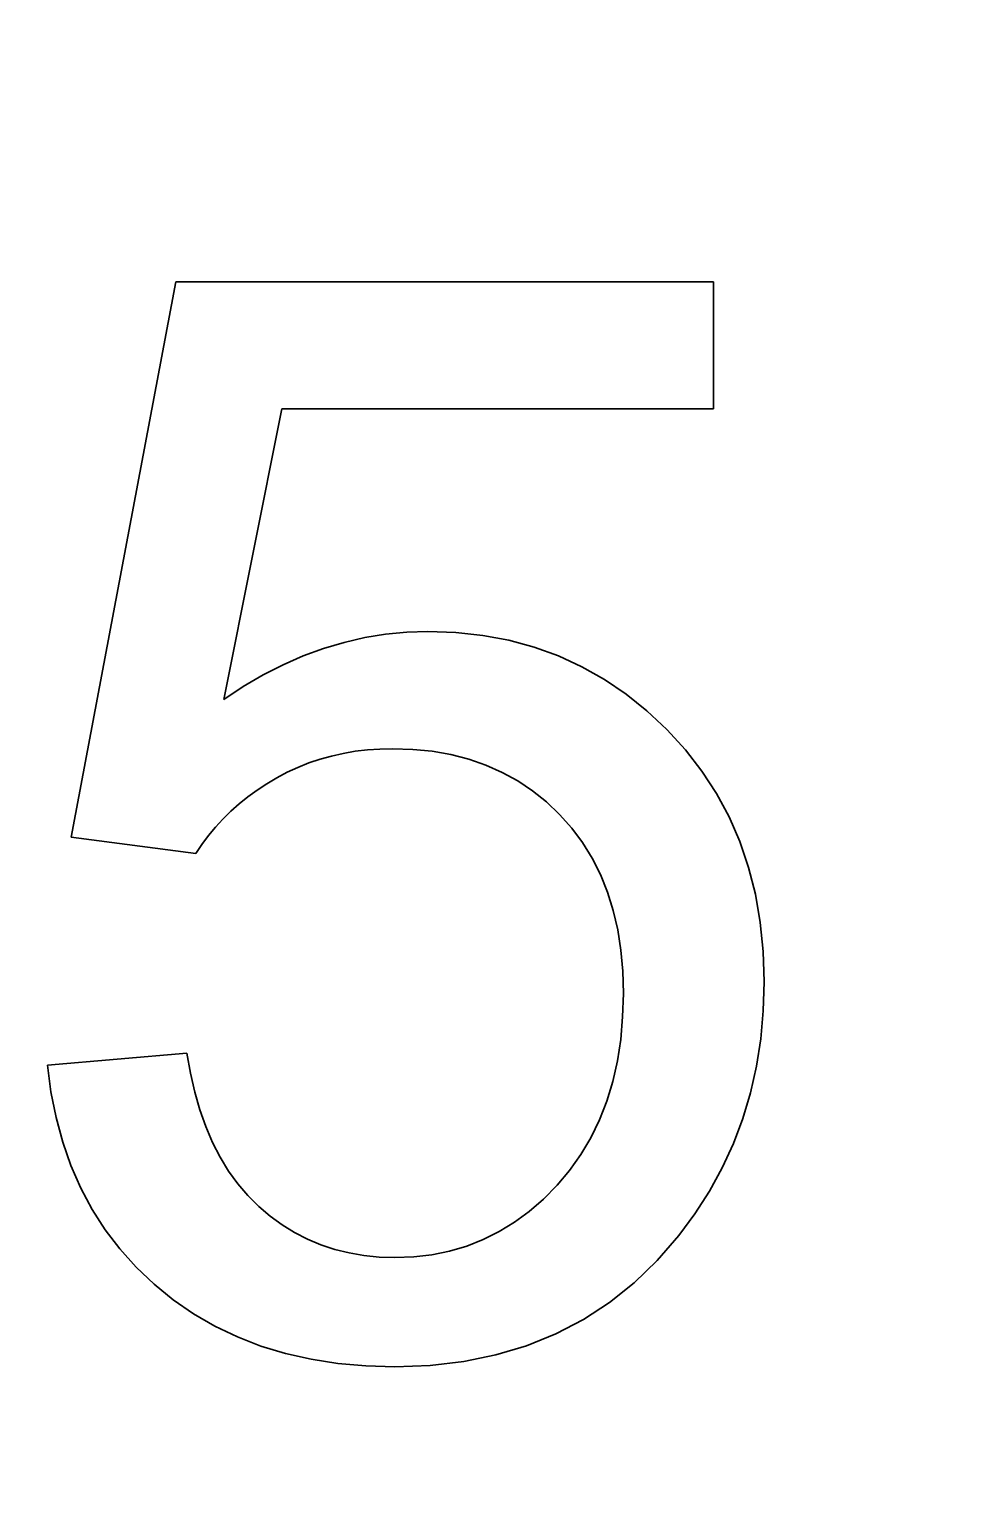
# Model space of a CAD drawing. Extents: x 23 to 417, y 3 to 294.
# Drawn here: x 150.433 to 151.413, y 108.459 to 109.985 of the extents above; entities that cross this region are included whole.
import ezdxf

# ---------------------------------------------------------------- set-up
doc = ezdxf.new("R2010")
doc.units = 0
doc.layers.get('0').update_dxf_attribs({"lineweight": 13})

msp = doc.modelspace()

# ---------------------------------------------------------------- linework, layer by layer
at = {"color": 7, "lineweight": 35, "ltscale": 0.014701}
msp.add_line((150.4762, 109.1442), (150.5851, 109.7221), dxfattribs=at)
at = {"color": 7, "lineweight": 35, "ltscale": 0.013986}
msp.add_line((150.5851, 109.7221), (151.1446, 109.7221), dxfattribs=at)
at = {"color": 7, "lineweight": 35, "ltscale": 0.0033}
msp.add_line((151.1446, 109.7221), (151.1446, 109.5901), dxfattribs=at)
at = {"color": 7, "lineweight": 35, "ltscale": 0.007709}
msp.add_line((150.6956, 109.5901), (150.635, 109.2877), dxfattribs=at)
at = {"color": 7, "lineweight": 35, "ltscale": 0.011223}
msp.add_line((151.1446, 109.5901), (150.6956, 109.5901), dxfattribs=at)
at = {"color": 7, "lineweight": 35, "ltscale": 0.000551303}
msp.add_line((150.8035, 109.3555), (150.8254, 109.3576), dxfattribs=at)
at = {"color": 7, "lineweight": 35, "ltscale": 0.000554169}
msp.add_line((150.8254, 109.3576), (150.8476, 109.3583), dxfattribs=at)
at = {"color": 7, "lineweight": 35, "ltscale": 0.000725716}
msp.add_line((150.8476, 109.3583), (150.8766, 109.3573), dxfattribs=at)
at = {"color": 7, "lineweight": 35, "ltscale": 0.000706237}
msp.add_line((150.8766, 109.3573), (150.9047, 109.3542), dxfattribs=at)
at = {"color": 7, "lineweight": 35, "ltscale": 0.000556979}
msp.add_line((150.7388, 109.3407), (150.7602, 109.347), dxfattribs=at)
at = {"color": 7, "lineweight": 35, "ltscale": 0.000552722}
msp.add_line((150.7602, 109.347), (150.7817, 109.352), dxfattribs=at)
at = {"color": 7, "lineweight": 35, "ltscale": 0.000551297}
msp.add_line((150.7817, 109.352), (150.8035, 109.3555), dxfattribs=at)
at = {"color": 7, "lineweight": 35, "ltscale": 0.000691084}
msp.add_line((150.9047, 109.3542), (150.9318, 109.3491), dxfattribs=at)
at = {"color": 7, "lineweight": 35, "ltscale": 0.000679973}
msp.add_line((150.9318, 109.3491), (150.9581, 109.342), dxfattribs=at)
at = {"color": 7, "lineweight": 35, "ltscale": 0.00067343}
msp.add_line((150.9581, 109.342), (150.9834, 109.3328), dxfattribs=at)
at = {"color": 7, "lineweight": 35, "ltscale": 0.0005719}
msp.add_line((150.6967, 109.3237), (150.7176, 109.3329), dxfattribs=at)
at = {"color": 7, "lineweight": 35, "ltscale": 0.000563538}
msp.add_line((150.7176, 109.3329), (150.7388, 109.3407), dxfattribs=at)
at = {"color": 7, "lineweight": 35, "ltscale": 0.00067145}
msp.add_line((150.9834, 109.3328), (151.0078, 109.3216), dxfattribs=at)
at = {"color": 7, "lineweight": 35, "ltscale": 0.000595308}
msp.add_line((150.6554, 109.3011), (150.6759, 109.3131), dxfattribs=at)
at = {"color": 7, "lineweight": 35, "ltscale": 0.000582584}
msp.add_line((150.6759, 109.3131), (150.6967, 109.3237), dxfattribs=at)
at = {"color": 7, "lineweight": 35, "ltscale": 0.000674393}
msp.add_line((151.0078, 109.3216), (151.0313, 109.3083), dxfattribs=at)
at = {"color": 7, "lineweight": 35, "ltscale": 0.000609501}
msp.add_line((150.635, 109.2877), (150.6554, 109.3011), dxfattribs=at)
at = {"color": 7, "lineweight": 35, "ltscale": 0.000681404}
msp.add_line((151.0313, 109.3083), (151.0538, 109.293), dxfattribs=at)
at = {"color": 7, "lineweight": 35, "ltscale": 0.000693828}
msp.add_line((151.0538, 109.293), (151.0755, 109.2756), dxfattribs=at)
at = {"color": 7, "lineweight": 35, "ltscale": 0.000709254}
msp.add_line((151.0755, 109.2756), (151.0962, 109.2563), dxfattribs=at)
at = {"color": 7, "lineweight": 35, "ltscale": 0.00071219}
msp.add_line((151.0962, 109.2563), (151.1155, 109.2353), dxfattribs=at)
at = {"color": 7, "lineweight": 35, "ltscale": 0.000319858}
msp.add_line((150.7846, 109.2351), (150.7718, 109.2336), dxfattribs=at)
at = {"color": 7, "lineweight": 35, "ltscale": 0.000324938}
msp.add_line((150.7975, 109.236), (150.7846, 109.2351), dxfattribs=at)
at = {"color": 7, "lineweight": 35, "ltscale": 0.000330534}
msp.add_line((150.8107, 109.2363), (150.7975, 109.236), dxfattribs=at)
at = {"color": 7, "lineweight": 35, "ltscale": 0.000527277}
msp.add_line((150.8318, 109.2356), (150.8107, 109.2363), dxfattribs=at)
at = {"color": 7, "lineweight": 35, "ltscale": 0.000508982}
msp.add_line((150.8521, 109.2336), (150.8318, 109.2356), dxfattribs=at)
at = {"color": 7, "lineweight": 35, "ltscale": 0.000701392}
msp.add_line((151.1155, 109.2353), (151.1327, 109.2131), dxfattribs=at)
at = {"color": 7, "lineweight": 35, "ltscale": 0.00030661}
msp.add_line((150.7237, 109.2215), (150.7123, 109.2169), dxfattribs=at)
at = {"color": 7, "lineweight": 35, "ltscale": 0.00030769}
msp.add_line((150.7353, 109.2254), (150.7237, 109.2215), dxfattribs=at)
at = {"color": 7, "lineweight": 35, "ltscale": 0.00030926}
msp.add_line((150.7472, 109.2287), (150.7353, 109.2254), dxfattribs=at)
at = {"color": 7, "lineweight": 35, "ltscale": 0.000311992}
msp.add_line((150.7594, 109.2315), (150.7472, 109.2287), dxfattribs=at)
at = {"color": 7, "lineweight": 35, "ltscale": 0.00031546}
msp.add_line((150.7718, 109.2336), (150.7594, 109.2315), dxfattribs=at)
at = {"color": 7, "lineweight": 35, "ltscale": 0.000493267}
msp.add_line((150.8715, 109.2302), (150.8521, 109.2336), dxfattribs=at)
at = {"color": 7, "lineweight": 35, "ltscale": 0.000480261}
msp.add_line((150.8901, 109.2254), (150.8715, 109.2302), dxfattribs=at)
at = {"color": 7, "lineweight": 35, "ltscale": 0.000470755}
msp.add_line((150.9079, 109.2192), (150.8901, 109.2254), dxfattribs=at)
at = {"color": 7, "lineweight": 35, "ltscale": 0.000463952}
msp.add_line((150.9249, 109.2117), (150.9079, 109.2192), dxfattribs=at)
at = {"color": 7, "lineweight": 35, "ltscale": 0.000305574}
msp.add_line((150.6903, 109.206), (150.6797, 109.1997), dxfattribs=at)
at = {"color": 7, "lineweight": 35, "ltscale": 0.000307803}
msp.add_line((150.7011, 109.2118), (150.6903, 109.206), dxfattribs=at)
at = {"color": 7, "lineweight": 35, "ltscale": 0.000306707}
msp.add_line((150.7123, 109.2169), (150.7011, 109.2118), dxfattribs=at)
at = {"color": 7, "lineweight": 35, "ltscale": 0.000460712}
msp.add_line((150.941, 109.2028), (150.9249, 109.2117), dxfattribs=at)
at = {"color": 7, "lineweight": 35, "ltscale": 0.00069618}
msp.add_line((151.1327, 109.2131), (151.1479, 109.1898), dxfattribs=at)
at = {"color": 7, "lineweight": 35, "ltscale": 0.00029622}
msp.add_line((150.6697, 109.1931), (150.6601, 109.1862), dxfattribs=at)
at = {"color": 7, "lineweight": 35, "ltscale": 0.00030083}
msp.add_line((150.6797, 109.1997), (150.6697, 109.1931), dxfattribs=at)
at = {"color": 7, "lineweight": 35, "ltscale": 0.000461034}
msp.add_line((150.9564, 109.1926), (150.941, 109.2028), dxfattribs=at)
at = {"color": 7, "lineweight": 35, "ltscale": 0.00046446}
msp.add_line((150.9709, 109.181), (150.9564, 109.1926), dxfattribs=at)
at = {"color": 7, "lineweight": 35, "ltscale": 0.000695187}
msp.add_line((151.1479, 109.1898), (151.161, 109.1653), dxfattribs=at)
at = {"color": 7, "lineweight": 35, "ltscale": 0.000289818}
msp.add_line((150.651, 109.1789), (150.6423, 109.1712), dxfattribs=at)
at = {"color": 7, "lineweight": 35, "ltscale": 0.00029265}
msp.add_line((150.6601, 109.1862), (150.651, 109.1789), dxfattribs=at)
at = {"color": 7, "lineweight": 35, "ltscale": 0.000471537}
msp.add_line((150.9845, 109.168), (150.9709, 109.181), dxfattribs=at)
at = {"color": 7, "lineweight": 35, "ltscale": 0.00028589}
msp.add_line((150.6341, 109.1631), (150.6263, 109.1547), dxfattribs=at)
at = {"color": 7, "lineweight": 35, "ltscale": 0.000287294}
msp.add_line((150.6423, 109.1712), (150.6341, 109.1631), dxfattribs=at)
at = {"color": 7, "lineweight": 35, "ltscale": 0.000473975}
msp.add_line((150.9972, 109.1538), (150.9845, 109.168), dxfattribs=at)
at = {"color": 7, "lineweight": 35, "ltscale": 0.000699628}
msp.add_line((151.161, 109.1653), (151.1722, 109.1396), dxfattribs=at)
at = {"color": 7, "lineweight": 35, "ltscale": 0.003269}
msp.add_line((150.6058, 109.1273), (150.4762, 109.1442), dxfattribs=at)
at = {"color": 7, "lineweight": 35, "ltscale": 0.000284891}
msp.add_line((150.619, 109.1459), (150.6122, 109.1368), dxfattribs=at)
at = {"color": 7, "lineweight": 35, "ltscale": 0.000285044}
msp.add_line((150.6263, 109.1547), (150.619, 109.1459), dxfattribs=at)
at = {"color": 7, "lineweight": 35, "ltscale": 0.000472483}
msp.add_line((151.0085, 109.1387), (150.9972, 109.1538), dxfattribs=at)
at = {"color": 7, "lineweight": 35, "ltscale": 0.000285744}
msp.add_line((150.6122, 109.1368), (150.6058, 109.1273), dxfattribs=at)
at = {"color": 7, "lineweight": 35, "ltscale": 0.000474495}
msp.add_line((151.0184, 109.1225), (151.0085, 109.1387), dxfattribs=at)
at = {"color": 7, "lineweight": 35, "ltscale": 0.000708227}
msp.add_line((151.1722, 109.1396), (151.1813, 109.1128), dxfattribs=at)
at = {"color": 7, "lineweight": 35, "ltscale": 0.000479814}
msp.add_line((151.027, 109.1054), (151.0184, 109.1225), dxfattribs=at)
at = {"color": 7, "lineweight": 35, "ltscale": 0.00072194}
msp.add_line((151.1813, 109.1128), (151.1884, 109.0848), dxfattribs=at)
at = {"color": 7, "lineweight": 35, "ltscale": 0.000489088}
msp.add_line((151.0343, 109.0872), (151.027, 109.1054), dxfattribs=at)
at = {"color": 7, "lineweight": 35, "ltscale": 0.000501407}
msp.add_line((151.0403, 109.0681), (151.0343, 109.0872), dxfattribs=at)
at = {"color": 7, "lineweight": 35, "ltscale": 0.000739886}
msp.add_line((151.1884, 109.0848), (151.1934, 109.0556), dxfattribs=at)
at = {"color": 7, "lineweight": 35, "ltscale": 0.000516774}
msp.add_line((151.045, 109.048), (151.0403, 109.0681), dxfattribs=at)
at = {"color": 7, "lineweight": 35, "ltscale": 0.000761985}
msp.add_line((151.1934, 109.0556), (151.1965, 109.0253), dxfattribs=at)
at = {"color": 7, "lineweight": 35, "ltscale": 0.000535186}
msp.add_line((151.0483, 109.0268), (151.045, 109.048), dxfattribs=at)
at = {"color": 7, "lineweight": 35, "ltscale": 0.000555547}
msp.add_line((151.0503, 109.0047), (151.0483, 109.0268), dxfattribs=at)
at = {"color": 7, "lineweight": 35, "ltscale": 0.000787753}
msp.add_line((151.1965, 109.0253), (151.1975, 108.9938), dxfattribs=at)
at = {"color": 7, "lineweight": 35, "ltscale": 0.00057875}
msp.add_line((151.0509, 108.9815), (151.0503, 109.0047), dxfattribs=at)
at = {"color": 7, "lineweight": 35, "ltscale": 0.000753622}
msp.add_line((151.1975, 108.9938), (151.1966, 108.9637), dxfattribs=at)
at = {"color": 7, "lineweight": 35, "ltscale": 0.000609644}
msp.add_line((151.0502, 108.9572), (151.0509, 108.9815), dxfattribs=at)
at = {"color": 7, "lineweight": 35, "ltscale": 0.000735485}
msp.add_line((151.1966, 108.9637), (151.1939, 108.9344), dxfattribs=at)
at = {"color": 7, "lineweight": 35, "ltscale": 0.000587082}
msp.add_line((151.0482, 108.9338), (151.0502, 108.9572), dxfattribs=at)
at = {"color": 7, "lineweight": 35, "ltscale": 0.000566756}
msp.add_line((151.0447, 108.9114), (151.0482, 108.9338), dxfattribs=at)
at = {"color": 7, "lineweight": 35, "ltscale": 0.000720471}
msp.add_line((151.1939, 108.9344), (151.1895, 108.9059), dxfattribs=at)
at = {"color": 7, "lineweight": 35, "ltscale": 0.003639}
msp.add_line((150.4516, 108.9071), (150.5966, 108.9194), dxfattribs=at)
at = {"color": 7, "lineweight": 35, "ltscale": 0.000524091}
msp.add_line((150.5966, 108.9194), (150.6003, 108.8987), dxfattribs=at)
at = {"color": 7, "lineweight": 35, "ltscale": 0.000701569}
msp.add_line((150.4552, 108.8793), (150.4516, 108.9071), dxfattribs=at)
at = {"color": 7, "lineweight": 35, "ltscale": 0.000549094}
msp.add_line((151.0399, 108.8899), (151.0447, 108.9114), dxfattribs=at)
at = {"color": 7, "lineweight": 35, "ltscale": 0.000708251}
msp.add_line((151.1895, 108.9059), (151.1833, 108.8783), dxfattribs=at)
at = {"color": 7, "lineweight": 35, "ltscale": 0.000502884}
msp.add_line((150.6003, 108.8987), (150.6048, 108.8791), dxfattribs=at)
at = {"color": 7, "lineweight": 35, "ltscale": 0.000534072}
msp.add_line((151.0337, 108.8695), (151.0399, 108.8899), dxfattribs=at)
at = {"color": 7, "lineweight": 35, "ltscale": 0.000680608}
msp.add_line((150.4605, 108.8525), (150.4552, 108.8793), dxfattribs=at)
at = {"color": 7, "lineweight": 35, "ltscale": 0.000482644}
msp.add_line((150.6048, 108.8791), (150.6101, 108.8606), dxfattribs=at)
at = {"color": 7, "lineweight": 35, "ltscale": 0.000522422}
msp.add_line((151.0261, 108.85), (151.0337, 108.8695), dxfattribs=at)
at = {"color": 7, "lineweight": 35, "ltscale": 0.000699608}
msp.add_line((151.1833, 108.8783), (151.1753, 108.8515), dxfattribs=at)
at = {"color": 7, "lineweight": 35, "ltscale": 0.000464484}
msp.add_line((150.6101, 108.8606), (150.6163, 108.8431), dxfattribs=at)
at = {"color": 7, "lineweight": 35, "ltscale": 0.000662732}
msp.add_line((150.4674, 108.827), (150.4605, 108.8525), dxfattribs=at)
at = {"color": 7, "lineweight": 35, "ltscale": 0.00044731}
msp.add_line((150.6163, 108.8431), (150.6234, 108.8266), dxfattribs=at)
at = {"color": 7, "lineweight": 35, "ltscale": 0.000513624}
msp.add_line((151.0171, 108.8315), (151.0261, 108.85), dxfattribs=at)
at = {"color": 7, "lineweight": 35, "ltscale": 0.00069437}
msp.add_line((151.1753, 108.8515), (151.1655, 108.8255), dxfattribs=at)
at = {"color": 7, "lineweight": 35, "ltscale": 0.000648608}
msp.add_line((150.476, 108.8025), (150.4674, 108.827), dxfattribs=at)
at = {"color": 7, "lineweight": 35, "ltscale": 0.000432621}
msp.add_line((150.6234, 108.8266), (150.6313, 108.8112), dxfattribs=at)
at = {"color": 7, "lineweight": 35, "ltscale": 0.000508239}
msp.add_line((151.0067, 108.8141), (151.0171, 108.8315), dxfattribs=at)
at = {"color": 7, "lineweight": 35, "ltscale": 0.000692167}
msp.add_line((151.1655, 108.8255), (151.1539, 108.8003), dxfattribs=at)
at = {"color": 7, "lineweight": 35, "ltscale": 0.000420411}
msp.add_line((150.6313, 108.8112), (150.6401, 108.7969), dxfattribs=at)
at = {"color": 7, "lineweight": 35, "ltscale": 0.000506563}
msp.add_line((150.995, 108.7975), (151.0067, 108.8141), dxfattribs=at)
at = {"color": 7, "lineweight": 35, "ltscale": 0.000637449}
msp.add_line((150.4862, 108.7791), (150.476, 108.8025), dxfattribs=at)
at = {"color": 7, "lineweight": 35, "ltscale": 0.00041022}
msp.add_line((150.6401, 108.7969), (150.6497, 108.7836), dxfattribs=at)
at = {"color": 7, "lineweight": 35, "ltscale": 0.000508385}
msp.add_line((150.9819, 108.782), (150.995, 108.7975), dxfattribs=at)
at = {"color": 7, "lineweight": 35, "ltscale": 0.000693616}
msp.add_line((151.1539, 108.8003), (151.1405, 108.776), dxfattribs=at)
at = {"color": 7, "lineweight": 35, "ltscale": 0.000630787}
msp.add_line((150.4982, 108.7569), (150.4862, 108.7791), dxfattribs=at)
at = {"color": 7, "lineweight": 35, "ltscale": 0.000402607}
msp.add_line((150.6497, 108.7836), (150.6601, 108.7713), dxfattribs=at)
at = {"color": 7, "lineweight": 35, "ltscale": 0.000502138}
msp.add_line((150.9677, 108.7677), (150.9819, 108.782), dxfattribs=at)
at = {"color": 7, "lineweight": 35, "ltscale": 0.000397939}
msp.add_line((150.6601, 108.7713), (150.6715, 108.7601), dxfattribs=at)
at = {"color": 7, "lineweight": 35, "ltscale": 0.000487766}
msp.add_line((150.953, 108.7549), (150.9677, 108.7677), dxfattribs=at)
at = {"color": 7, "lineweight": 35, "ltscale": 0.000698867}
msp.add_line((151.1405, 108.776), (151.1254, 108.7525), dxfattribs=at)
at = {"color": 7, "lineweight": 35, "ltscale": 0.000627437}
msp.add_line((150.5117, 108.7358), (150.4982, 108.7569), dxfattribs=at)
at = {"color": 7, "lineweight": 35, "ltscale": 0.000392225}
msp.add_line((150.6715, 108.7601), (150.6834, 108.75), dxfattribs=at)
at = {"color": 7, "lineweight": 35, "ltscale": 0.000385253}
msp.add_line((150.6834, 108.75), (150.6959, 108.7409), dxfattribs=at)
at = {"color": 7, "lineweight": 35, "ltscale": 0.000476208}
msp.add_line((150.9377, 108.7437), (150.953, 108.7549), dxfattribs=at)
at = {"color": 7, "lineweight": 35, "ltscale": 0.000706892}
msp.add_line((151.1254, 108.7525), (151.1085, 108.7298), dxfattribs=at)
at = {"color": 7, "lineweight": 35, "ltscale": 0.000628702}
msp.add_line((150.527, 108.7158), (150.5117, 108.7358), dxfattribs=at)
at = {"color": 7, "lineweight": 35, "ltscale": 0.000380548}
msp.add_line((150.6959, 108.7409), (150.7088, 108.7329), dxfattribs=at)
at = {"color": 7, "lineweight": 35, "ltscale": 0.000377868}
msp.add_line((150.7088, 108.7329), (150.7223, 108.726), dxfattribs=at)
at = {"color": 7, "lineweight": 35, "ltscale": 0.000463302}
msp.add_line((150.9051, 108.7256), (150.9217, 108.7339), dxfattribs=at)
at = {"color": 7, "lineweight": 35, "ltscale": 0.000467722}
msp.add_line((150.9217, 108.7339), (150.9377, 108.7437), dxfattribs=at)
at = {"color": 7, "lineweight": 35, "ltscale": 0.000633549}
msp.add_line((150.5439, 108.6969), (150.527, 108.7158), dxfattribs=at)
at = {"color": 7, "lineweight": 35, "ltscale": 0.000377583}
msp.add_line((150.7223, 108.726), (150.7362, 108.7201), dxfattribs=at)
at = {"color": 7, "lineweight": 35, "ltscale": 0.000379628}
msp.add_line((150.7362, 108.7201), (150.7506, 108.7153), dxfattribs=at)
at = {"color": 7, "lineweight": 35, "ltscale": 0.000464227}
msp.add_line((150.8701, 108.7136), (150.8879, 108.7188), dxfattribs=at)
at = {"color": 7, "lineweight": 35, "ltscale": 0.000461886}
msp.add_line((150.8879, 108.7188), (150.9051, 108.7256), dxfattribs=at)
at = {"color": 7, "lineweight": 35, "ltscale": 0.00085761}
msp.add_line((151.1085, 108.7298), (151.0861, 108.7039), dxfattribs=at)
at = {"color": 7, "lineweight": 35, "ltscale": 0.000383531}
msp.add_line((150.7506, 108.7153), (150.7655, 108.7116), dxfattribs=at)
at = {"color": 7, "lineweight": 35, "ltscale": 0.000389964}
msp.add_line((150.7655, 108.7116), (150.7809, 108.7089), dxfattribs=at)
at = {"color": 7, "lineweight": 35, "ltscale": 0.000398281}
msp.add_line((150.7809, 108.7089), (150.7967, 108.7073), dxfattribs=at)
at = {"color": 7, "lineweight": 35, "ltscale": 0.000408475}
msp.add_line((150.7967, 108.7073), (150.813, 108.7068), dxfattribs=at)
at = {"color": 7, "lineweight": 35, "ltscale": 0.000491594}
msp.add_line((150.813, 108.7068), (150.8327, 108.7076), dxfattribs=at)
at = {"color": 7, "lineweight": 35, "ltscale": 0.000479127}
msp.add_line((150.8327, 108.7076), (150.8517, 108.7098), dxfattribs=at)
at = {"color": 7, "lineweight": 35, "ltscale": 0.000469799}
msp.add_line((150.8517, 108.7098), (150.8701, 108.7136), dxfattribs=at)
at = {"color": 7, "lineweight": 35, "ltscale": 0.000835029}
msp.add_line((151.0861, 108.7039), (151.062, 108.6807), dxfattribs=at)
at = {"color": 7, "lineweight": 35, "ltscale": 0.000642492}
msp.add_line((150.5625, 108.6792), (150.5439, 108.6969), dxfattribs=at)
at = {"color": 7, "lineweight": 35, "ltscale": 0.00064493}
msp.add_line((150.5825, 108.6628), (150.5625, 108.6792), dxfattribs=at)
at = {"color": 7, "lineweight": 35, "ltscale": 0.000819871}
msp.add_line((151.062, 108.6807), (151.0364, 108.6602), dxfattribs=at)
at = {"color": 7, "lineweight": 35, "ltscale": 0.000641962}
msp.add_line((150.6036, 108.6482), (150.5825, 108.6628), dxfattribs=at)
at = {"color": 7, "lineweight": 35, "ltscale": 0.000811305}
msp.add_line((151.0364, 108.6602), (151.0093, 108.6424), dxfattribs=at)
at = {"color": 7, "lineweight": 35, "ltscale": 0.000642496}
msp.add_line((150.6258, 108.6353), (150.6036, 108.6482), dxfattribs=at)
at = {"color": 7, "lineweight": 35, "ltscale": 0.000811209}
msp.add_line((151.0093, 108.6424), (150.9805, 108.6274), dxfattribs=at)
at = {"color": 7, "lineweight": 35, "ltscale": 0.000647387}
msp.add_line((150.6492, 108.6242), (150.6258, 108.6353), dxfattribs=at)
at = {"color": 7, "lineweight": 35, "ltscale": 0.000656289}
msp.add_line((150.6737, 108.6147), (150.6492, 108.6242), dxfattribs=at)
at = {"color": 7, "lineweight": 35, "ltscale": 0.000818181}
msp.add_line((150.9805, 108.6274), (150.9502, 108.6151), dxfattribs=at)
at = {"color": 7, "lineweight": 35, "ltscale": 0.00066913}
msp.add_line((150.6993, 108.607), (150.6737, 108.6147), dxfattribs=at)
at = {"color": 7, "lineweight": 35, "ltscale": 0.000832919}
msp.add_line((150.9502, 108.6151), (150.9183, 108.6055), dxfattribs=at)
at = {"color": 7, "lineweight": 35, "ltscale": 0.000685289}
msp.add_line((150.726, 108.601), (150.6993, 108.607), dxfattribs=at)
at = {"color": 7, "lineweight": 35, "ltscale": 0.000705211}
msp.add_line((150.7539, 108.5967), (150.726, 108.601), dxfattribs=at)
at = {"color": 7, "lineweight": 35, "ltscale": 0.000727821}
msp.add_line((150.7829, 108.5941), (150.7539, 108.5967), dxfattribs=at)
at = {"color": 7, "lineweight": 35, "ltscale": 0.000753624}
msp.add_line((150.813, 108.5932), (150.7829, 108.5941), dxfattribs=at)
at = {"color": 7, "lineweight": 35, "ltscale": 0.000917301}
msp.add_line((150.8497, 108.5946), (150.813, 108.5932), dxfattribs=at)
at = {"color": 7, "lineweight": 35, "ltscale": 0.00088286}
msp.add_line((150.8848, 108.5987), (150.8497, 108.5946), dxfattribs=at)
at = {"color": 7, "lineweight": 35, "ltscale": 0.000854674}
msp.add_line((150.9183, 108.6055), (150.8848, 108.5987), dxfattribs=at)
at = {"color": 7, "lineweight": 35}
msp.add_arc((149.3198, 108.9405), 16.9688, 92.27977, 447.72023, dxfattribs=at)

doc.saveas('drawing.dxf')
